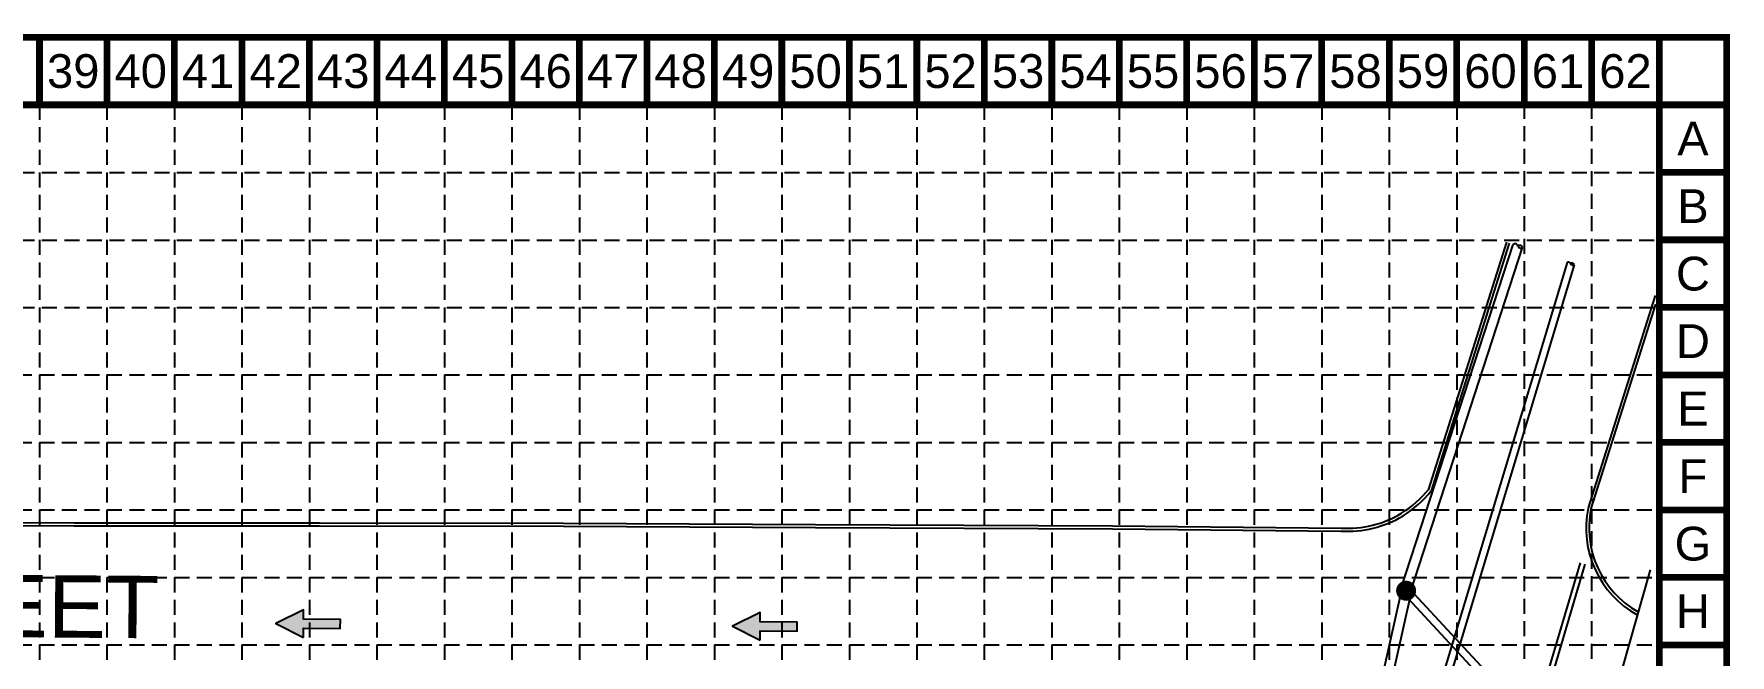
# Model space of a CAD drawing. Header units: inches. Extents: x 3656 to 4521, y 3260 to 3801.
# Drawn here: x 4182 to 4521.3, y 3677.1 to 3801.3 of the extents above; entities that cross this region are included whole.
import ezdxf
from ezdxf.enums import TextEntityAlignment as Align

# ---------------------------------------------------------------- set-up
doc = ezdxf.new("R2010")
doc.units = ezdxf.units.IN
doc.header["$MEASUREMENT"] = 0
doc.linetypes.add('DASHED', pattern=[0.75, 0.5, -0.25])
doc.linetypes.add('HIDDEN', pattern=[0.375, 0.25, -0.125])
for name, color, linetype in [('1 ARROWS', 7, 'Continuous'), ('BASE', 7, 'Continuous'), ('GRID', 254, 'HIDDEN'), ('PAVED_EXST_BC', 161, 'Continuous'), ('PAVED_EXST_FC', 7, 'Continuous'), ('SW_MHOLE_EXST', 161, 'Continuous'), ('SW_PIPE_EXST', 5, 'Continuous'), ('TEXT', 250, 'Continuous'), ('WALK-WAY', 250, 'Continuous')]:
    doc.layers.add(name, color=color, linetype=linetype)
doc.styles.get("Standard").update_dxf_attribs({"font": 'ARIAL.TTF'})

# ---------------------------------------------------------------- blocks, each defined once
blk = doc.blocks.new('yyp')
for centre, start, end in [((0.03675376368028083, 0.0500000000001819), 126.3186864721596, 233.6813135277676), ((-0.03675376367937133, 0.0500000000001819), 306.3186864722325, 53.68131352784039), ((0.03675376368028083, -0.0500000000001819), 126.3186864721596, 233.6813135277676)]:
    blk.add_arc(centre, 0.06205512988160438, start, end)
blk = doc.blocks.new('arrow')
blk.add_lwpolyline([(-67.00679329302966, -25.35842018353742), (-59.3270347441985, -25.41938721699262), (-59.57091179542658, -56.1384215279777), (-51.89114823905948, -56.19938584448118), (-51.64727869913713, -25.48035696739953), (-43.96752265407486, -25.54132400085473), (-55.30425519266737, -2.410587189246144), (-67.00678578172392, -25.35840795725562)], close=True)
at = {"color": 254}
for points in [[(-43.96751955730906, -25.54132267721434), (-67.00679354271597, -25.35841771446121), (-55.30425158724847, -2.410596210431322), (-67.00679354271597, -25.35841771446121)], [(-59.57090883123692, -56.13841801592571), (-51.89115083610795, -56.19938633684342), (-59.32703554756517, -25.41938603537892), (-51.64727755243712, -25.48035435629663)]]:
    blk.add_solid(points, dxfattribs=at)

msp = doc.modelspace()

# ---------------------------------------------------------------- linework, layer by layer
at = {"layer": 'BASE', "color": 9}
msp.add_line((4507.087264030273, 3787.111985705456), (4507.087264030273, 3274.111985705491), dxfattribs=at)
at = {"layer": 'BASE', "const_width": 1.349999999999909}
for points in [[(3656.58726403033, 3260.611985705492), (4520.587264030272, 3260.611985705492), (4520.587264030272, 3800.611985705455), (3656.58726403033, 3800.611985705455)], [(3670.087264030329, 3274.111985705491), (4507.087264030273, 3274.111985705491), (4507.087264030273, 3787.111985705456), (3670.087264030329, 3787.111985705456)]]:
    msp.add_lwpolyline(points, close=True, dxfattribs=at)
for points in [[(4183.087264030295, 3787.111985705456), (4183.087264030295, 3800.611985705455)], [(4196.587264030294, 3787.111985705456), (4196.587264030294, 3800.611985705455)], [(4210.087264030293, 3787.111985705456), (4210.087264030293, 3800.611985705455)], [(4223.587264030292, 3787.111985705456), (4223.587264030292, 3800.611985705455)], [(4237.087264030291, 3787.111985705456), (4237.087264030291, 3800.611985705455)], [(4250.58726403029, 3787.111985705456), (4250.58726403029, 3800.611985705455)], [(4264.08726403029, 3787.111985705456), (4264.08726403029, 3800.611985705455)], [(4277.587264030289, 3787.111985705456), (4277.587264030289, 3800.611985705455)], [(4291.087264030288, 3787.111985705456), (4291.087264030288, 3800.611985705455)], [(4304.587264030287, 3787.111985705456), (4304.587264030287, 3800.611985705455)], [(4318.087264030286, 3787.111985705456), (4318.087264030286, 3800.611985705455)], [(4331.587264030285, 3787.111985705456), (4331.587264030285, 3800.611985705455)], [(4345.087264030284, 3787.111985705456), (4345.087264030284, 3800.611985705455)], [(4358.587264030283, 3787.111985705456), (4358.587264030283, 3800.611985705455)], [(4372.087264030282, 3787.111985705456), (4372.087264030282, 3800.611985705455)], [(4385.587264030281, 3787.111985705456), (4385.587264030281, 3800.611985705455)], [(4399.08726403028, 3787.111985705456), (4399.08726403028, 3800.611985705455)], [(4412.58726403028, 3787.111985705456), (4412.58726403028, 3800.611985705455)], [(4426.087264030279, 3787.111985705456), (4426.087264030279, 3800.611985705455)], [(4439.587264030278, 3787.111985705456), (4439.587264030278, 3800.611985705455)], [(4453.087264030277, 3787.111985705456), (4453.087264030277, 3800.611985705455)], [(4466.587264030276, 3787.111985705456), (4466.587264030276, 3800.611985705455)], [(4480.087264030275, 3787.111985705456), (4480.087264030275, 3800.611985705455)], [(4493.587264030274, 3787.111985705456), (4493.587264030274, 3800.611985705455)], [(4507.087264030273, 3787.111985705456), (4507.087264030273, 3800.611985705455)], [(4520.587264030272, 3787.111985705456), (4520.587264030272, 3800.611985705455)], [(4520.587264030272, 3787.111985705456), (4507.087264030273, 3787.111985705456)], [(4520.587264030272, 3773.611985705457), (4507.087264030273, 3773.611985705457)], [(4520.587264030272, 3760.111985705458), (4507.087264030273, 3760.111985705458)], [(4520.587264030272, 3746.611985705459), (4507.087264030273, 3746.611985705459)], [(4520.587264030272, 3733.11198570546), (4507.087264030273, 3733.11198570546)], [(4520.587264030272, 3719.611985705461), (4507.087264030273, 3719.611985705461)], [(4520.587264030272, 3706.111985705462), (4507.087264030273, 3706.111985705462)], [(4520.587264030272, 3692.611985705463), (4507.087264030273, 3692.611985705463)], [(4520.587264030272, 3679.111985705464), (4507.087264030273, 3679.111985705464)]]:
    msp.add_lwpolyline(points, dxfattribs=at)
at = {"layer": 'GRID', "color": 253, "linetype": 'HIDDEN', "ltscale": 12}
for p, q in [((4183.087264030295, 3787.111985705456), (4183.087264030295, 3314.552361025092)), ((4196.587264030294, 3787.111985705456), (4196.587264030294, 3314.552361025092)), ((4210.087264030293, 3787.111985705456), (4210.087264030293, 3314.552361025092)), ((4223.587264030292, 3787.111985705456), (4223.587264030292, 3314.552361025092)), ((4237.087264030291, 3787.111985705456), (4237.087264030291, 3314.552361025092)), ((4250.58726403029, 3787.111985705456), (4250.58726403029, 3314.552361025092)), ((4264.08726403029, 3787.111985705456), (4264.08726403029, 3314.552361025092)), ((4277.587264030289, 3787.111985705456), (4277.587264030289, 3314.552361025092)), ((4291.087264030288, 3787.111985705456), (4291.087264030288, 3314.552361025092)), ((4304.587264030287, 3787.111985705456), (4304.587264030287, 3314.552361025092)), ((4318.087264030286, 3787.111985705456), (4318.087264030286, 3314.552361025092)), ((4331.587264030285, 3787.111985705456), (4331.587264030285, 3314.552361025092)), ((4345.087264030284, 3787.111985705456), (4345.087264030284, 3314.552361025092)), ((4358.587264030283, 3787.111985705456), (4358.587264030283, 3314.552361025092)), ((4372.087264030282, 3787.111985705456), (4372.087264030282, 3314.552361025092)), ((4385.587264030281, 3787.111985705456), (4385.587264030281, 3314.552361025092)), ((4399.08726403028, 3787.111985705456), (4399.08726403028, 3314.552361025092)), ((4412.58726403028, 3787.111985705456), (4412.58726403028, 3314.552361025092)), ((4426.087264030279, 3787.111985705456), (4426.087264030279, 3314.552361025092)), ((4439.587264030278, 3787.111985705456), (4439.587264030278, 3314.552361025092)), ((4453.087264030277, 3787.111985705456), (4453.087264030277, 3314.552361025092)), ((4466.587264030276, 3787.111985705456), (4466.587264030276, 3314.552361025092)), ((4480.063335020181, 3787.333793083696), (4480.063335020181, 3314.552361025092)), ((4493.56333502018, 3787.333793083696), (4493.56333502018, 3314.552361025092)), ((3670.584334496425, 3773.567624597094), (4507.584334496369, 3773.567624597094)), ((3670.584334496425, 3760.067624597095), (4507.584334496369, 3760.067624597095)), ((3670.584334496425, 3746.567624597096), (4507.584334496369, 3746.567624597096)), ((3670.087264030329, 3733.11198570546), (4507.087264030273, 3733.11198570546)), ((3670.087264030329, 3719.611985705461), (4507.087264030273, 3719.611985705461)), ((3670.087264030329, 3706.111985705462), (4507.087264030273, 3706.111985705462)), ((3670.087264030329, 3692.611985705463), (4507.087264030273, 3692.611985705463)), ((3670.087264030329, 3679.111985705464), (4507.087264030273, 3679.111985705464))]:
    msp.add_line(p, q, dxfattribs=at)
at = {"layer": 'PAVED_EXST_BC', "color": 250, "linetype": 'Continuous'}
for p, q in [((4476.524657139769, 3759.64169289071), (4460.879753490397, 3710.076596362092)), ((4506.341214235421, 3747.246345400657), (4493.439616185049, 3706.370309313384)), ((4136.281536166491, 3703.721013767743), (4190.005537018997, 3703.549538219325)), ((4190.005537018997, 3703.549538219325), (4239.133210350594, 3703.502789739996)), ((4239.133210350594, 3703.502789739996), (4287.880909688947, 3703.442321484648)), ((4287.880909688947, 3703.442321484648), (4338.338906697418, 3703.19217291035)), ((4338.338906697418, 3703.19217291035), (4397.703053885456, 3702.910199863141)), ((4397.703053885456, 3702.910199863141), (4443.434573880748, 3702.482483173312))]:
    msp.add_line(p, q, dxfattribs=at)
for centre, radius, start, end in [((4444.778561403355, 3723.119085279705), 20.68030261892966, 301.419052668438, 321.5832356235092), ((4444.778561403355, 3723.119085279705), 20.68030847086494, 266.2737945922883, 301.419052668438), ((4512.374613399104, 3702.524710626467), 19.3215617577127, 168.5196727054505, 240.5593088600727)]:
    msp.add_arc(centre, radius, start, end, dxfattribs=at)
at = {"layer": 'PAVED_EXST_FC', "color": 250, "linetype": 'Continuous'}
for p, q in [((4477.093811731473, 3759.451525478164), (4461.451927057884, 3709.89599345882)), ((4506.267984053615, 3749.015795417392), (4492.867442617562, 3706.550912216656)), ((4136.279621104259, 3703.12101682397), (4190.003621956765, 3702.949541275552)), ((4190.004966076531, 3702.949538490972), (4239.13263940813, 3702.902790011643)), ((4239.132466091361, 3702.902790201598), (4287.880165429715, 3702.84232194625)), ((4287.877935189183, 3702.842328857735), (4338.335932197653, 3702.592180283436)), ((4338.336056796797, 3702.592179678666), (4397.700203984838, 3702.310206631457)), ((4397.697442464923, 3702.310226103749), (4443.428962460213, 3701.88250941392))]:
    msp.add_line(p, q, dxfattribs=at)
for centre, radius, start, end in [((4444.778561403355, 3723.119085279705), 21.28030261892966, 301.419052668438, 321.5832356235092), ((4512.374613399104, 3702.524710626467), 19.9215617577127, 168.5196727054505, 240.9755371733961), ((4444.778561403355, 3723.119085279705), 21.28030847086494, 266.2737945922883, 301.419052668438)]:
    msp.add_arc(centre, radius, start, end, dxfattribs=at)
at = {"layer": 'SW_MHOLE_EXST', "color": 5, "const_width": 2, "elevation": 465.215624}
msp.add_lwpolyline([(4455.991319762232, 3690.830885642268, 1), (4456.92935594711, 3689.064508526287, 1)], format="xyb", close=True, dxfattribs=at)
at = {"layer": 'SW_PIPE_EXST', "color": 5}
for points in [[(4455.500820246638, 3690.441885782625), (4477.859986565893, 3759.195529149672)], [(4457.344564553201, 3689.644369813307), (4479.75696486708, 3758.561705825653)], [(4488.656036626307, 3755.588324823042), (4451.183019792432, 3631.264031825986), (4432.494510943494, 3568.081725884686)], [(4490.07935237466, 3755.112762863168), (4452.620317396639, 3630.834857493552), (4433.932907469247, 3567.656266797694)], [(4457.476674085392, 3689.64105636109), (4445.611318230372, 3636.523652393489), (4391.46365821056, 3445.206590090301)], [(4455.524779634328, 3690.07707018186), (4443.671644194341, 3637.014373104626), (4441.929481894422, 3630.858883224662)], [(4456.004657359692, 3689.339908751109), (4473.361123574168, 3670.611834979704)], [(4457.104839727093, 3690.35951591), (4494.887485519084, 3649.591068639256)]]:
    msp.add_lwpolyline(points, dxfattribs=at)
at = {"layer": 'WALK-WAY'}
for p, q in [((4477.63408770175, 3649.281715266958), (4491.339372812181, 3695.546145441165)), ((4478.583489987399, 3649.001117155767), (4492.288597998047, 3695.264948807982)), ((4505.277231392018, 3694.139696167813), (4490.712821406894, 3642.904092482577))]:
    msp.add_line(p, q, dxfattribs=at)

# ---------------------------------------------------------------- block references
at = {"layer": '1 ARROWS', "linetype": 'DASHED', "xscale": 0.2400000000002365, "yscale": 0.2399999999997817, "zscale": 0.24, "rotation": 90}
for p in [(4229.790446933936, 3696.673876353301), (4321.144925395743, 3696.139200863949)]:
    msp.add_blockref('arrow', p, dxfattribs=at)
at = {"layer": 'SW_PIPE_EXST', "color": 5}
for p, xscale, yscale, zscale, rotation in [((4478.812874869769, 3758.890284799157), 10.00584945510821, 10.00584945510827, 10.00584945510822, 252.2378711329986), ((4489.370600352253, 3755.359424395214), 7.5033107645526, 7.503310764553076, 7.503310764552944, 252.2378711329981)]:
    msp.add_blockref('yyp', p, dxfattribs=dict(at, xscale=xscale, yscale=yscale, zscale=zscale, rotation=rotation))

# ---------------------------------------------------------------- texts
at = {"layer": 'BASE'}
for s, p in [('39', (4189.837264030294, 3793.861985705456)), ('40', (4203.337264030293, 3793.861985705456)), ('41', (4216.837264030292, 3793.861985705456)), ('42', (4230.337264030291, 3793.861985705456)), ('43', (4243.83726403029, 3793.861985705456)), ('44', (4257.33726403029, 3793.861985705456)), ('45', (4270.837264030289, 3793.861985705456)), ('46', (4284.337264030288, 3793.861985705456)), ('47', (4297.837264030287, 3793.861985705456)), ('48', (4311.337264030286, 3793.861985705456)), ('49', (4324.837264030285, 3793.861985705456)), ('50', (4338.337264030284, 3793.861985705456)), ('51', (4351.837264030283, 3793.861985705456)), ('52', (4365.337264030282, 3793.861985705456)), ('53', (4378.837264030281, 3793.861985705456)), ('54', (4392.33726403028, 3793.861985705456)), ('55', (4405.83726403028, 3793.861985705456)), ('56', (4419.337264030279, 3793.861985705456)), ('57', (4432.837264030278, 3793.861985705456)), ('58', (4446.337264030277, 3793.861985705456)), ('59', (4459.837264030276, 3793.861985705456)), ('60', (4473.337264030275, 3793.861985705456)), ('61', (4486.837264030274, 3793.861985705456)), ('62', (4500.337264030273, 3793.861985705456)), ('A', (4513.837264030272, 3780.361985705457)), ('B', (4513.837264030272, 3766.861985705458)), ('C', (4513.837264030272, 3753.361985705459)), ('D', (4513.837264030272, 3739.86198570546)), ('E', (4513.837264030272, 3726.36198570546)), ('F', (4513.837264030272, 3712.861985705461)), ('G', (4513.837264030272, 3699.361985705462)), ('H', (4513.837264030272, 3685.861985705463))]:
    msp.add_text(s, height=6.749999999999545, dxfattribs=at).set_placement(p, align=Align.MIDDLE_CENTER)
at = {"layer": 'TEXT'}
msp.add_text('CARLISLE      STREET', height=12.47399999999285, rotation=359.5705776514499, dxfattribs=at).set_placement((4024.963854175984, 3681.792547422594))

doc.saveas('drawing.dxf')
